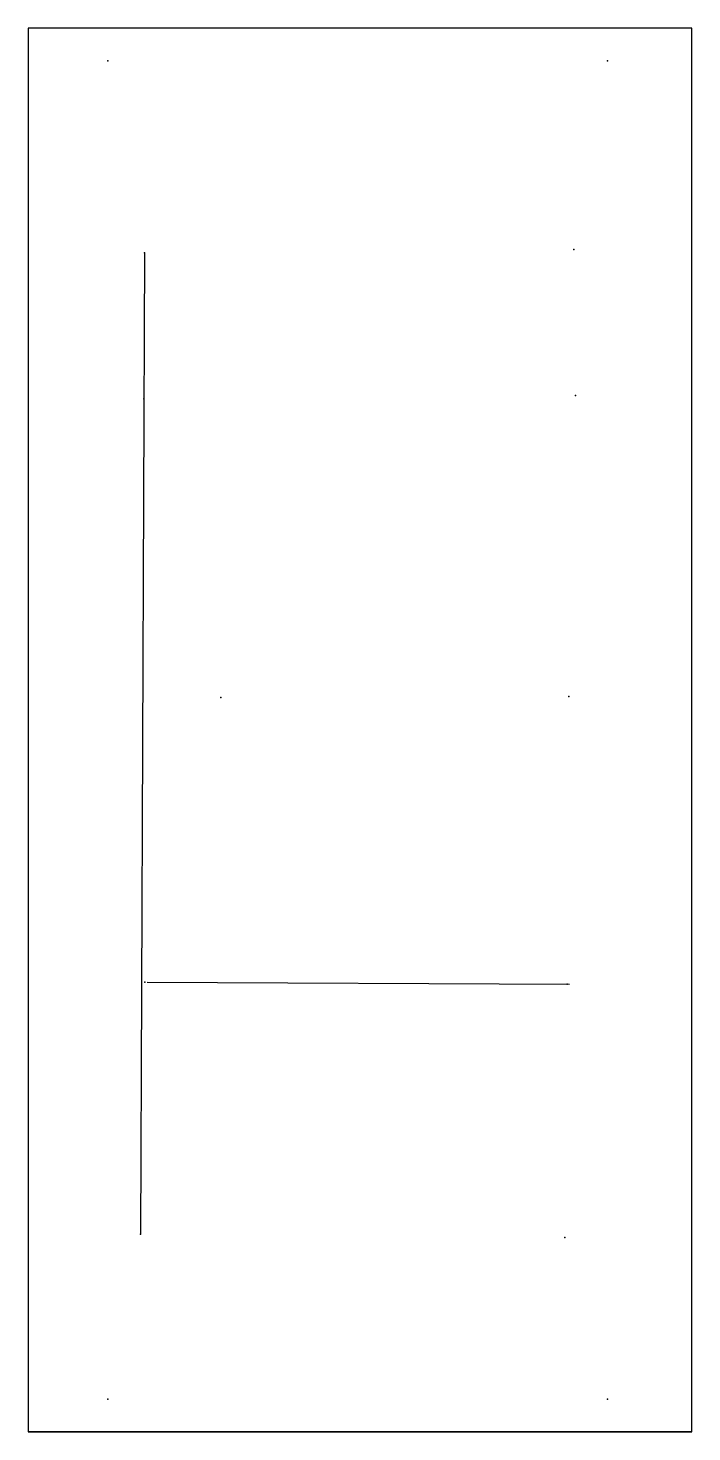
# Model space of a CAD drawing. Header units: millimetres. Extents: x 0 to 61, y 0 to 128.
import ezdxf

# ---------------------------------------------------------------- set-up
doc = ezdxf.new("R2010")
doc.units = ezdxf.units.MM
doc.layers.add('Default', color=70, linetype='Continuous')

msp = doc.modelspace()

# ---------------------------------------------------------------- linework, layer by layer
at = {"layer": 'Default'}
msp.add_lwpolyline([(60.72, 0), (60.72, 128.5), (0, 128.5), (0, 0)], close=True, dxfattribs=at)
for points in [[(10.64, 107.94), (10.29, 18.1)], [(10.9, 41.18), (49.52, 41)], [(60.72, 0), (0, 0)]]:
    msp.add_lwpolyline(points, dxfattribs=at)
for p in [(7.29, 125.5), (53.01, 125.5), (10.64, 107.94), (49.91, 108.24), (10.59, 94.56), (50.07, 94.86), (17.62, 67.21), (49.46, 67.33), (10.69, 41.18), (49.31, 41), (10.29, 18.1), (49.1, 17.79), (7.29, 3), (53.01, 3)]:
    msp.add_point(p, dxfattribs=at)

doc.saveas('drawing.dxf')
